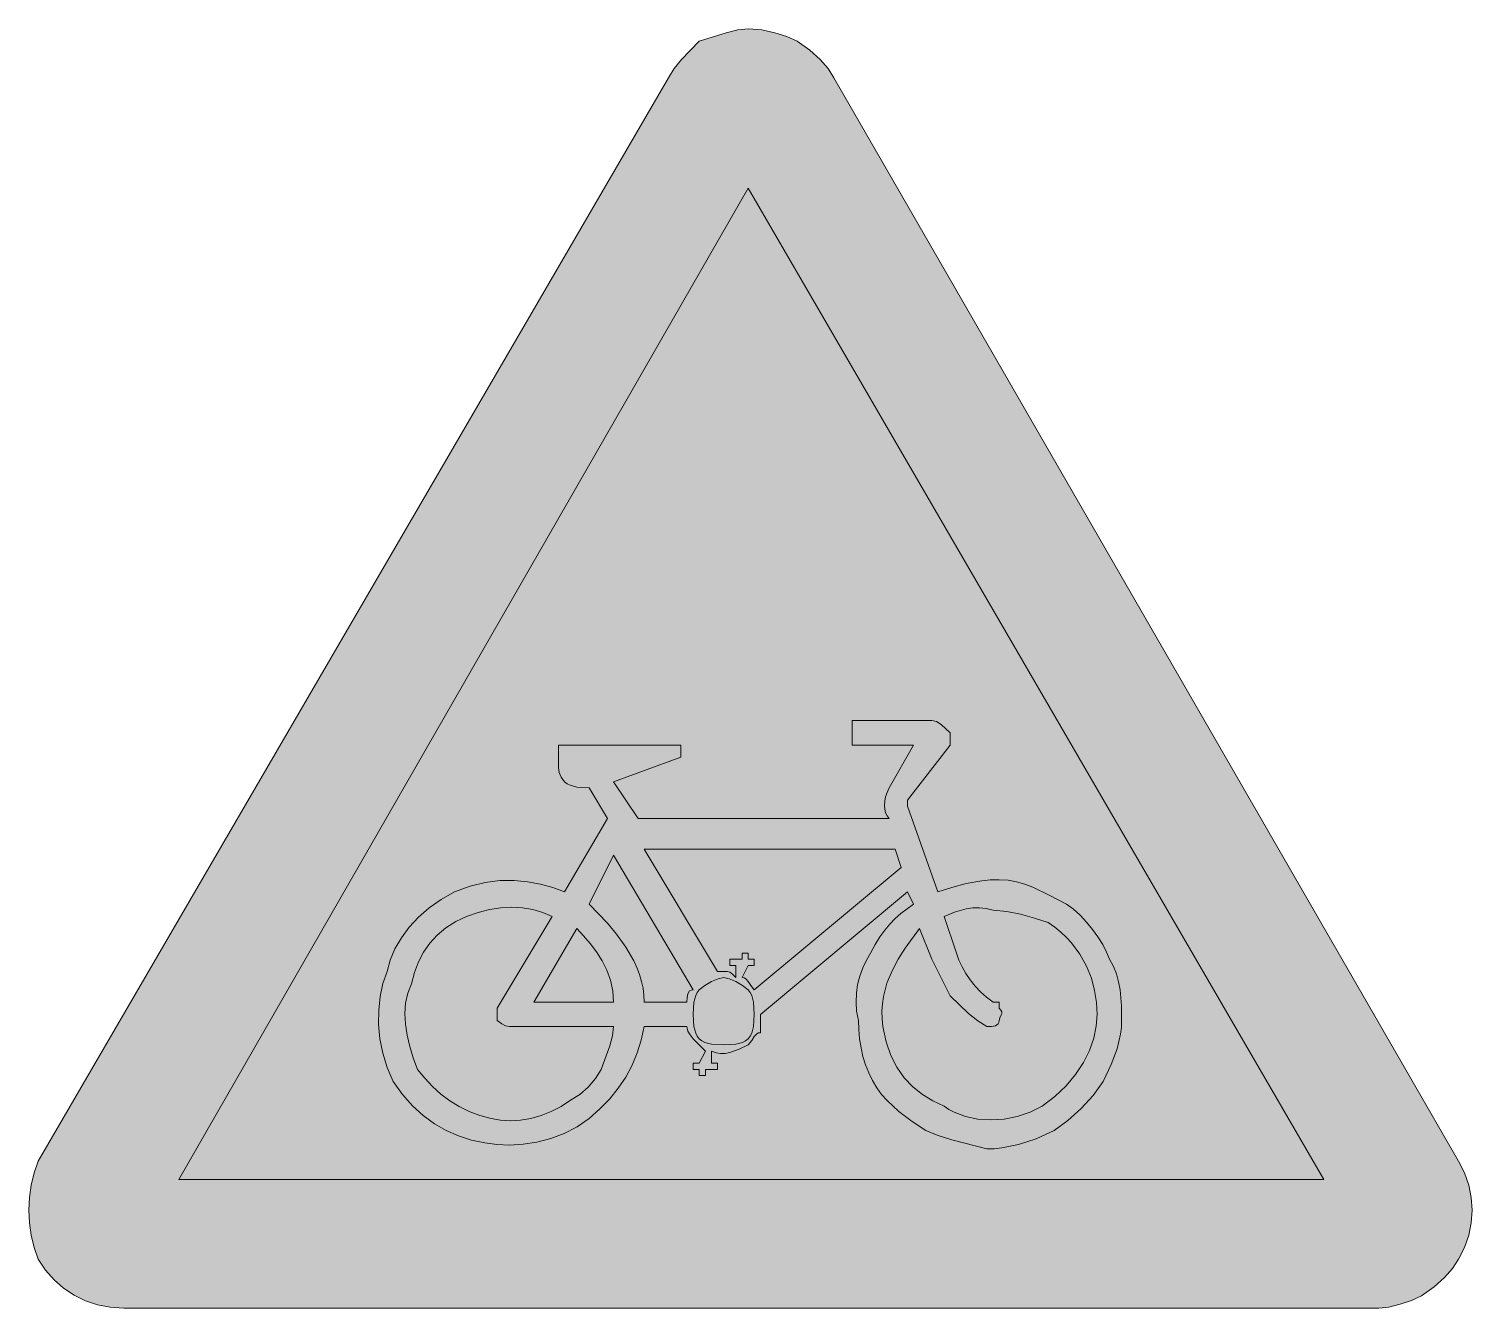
# Model space of a CAD drawing. Header units: metres. Extents: x 143 to 426, y 10 to 261.
import ezdxf

# ---------------------------------------------------------------- set-up
doc = ezdxf.new("R2010")
doc.units = ezdxf.units.M
for name, color, linetype, true_color in [('FILL_BLACK_000000', 7, 'Continuous', 0x000000), ('FILL_RED_FF0000', 7, 'Continuous', 0xff0000), ('FILL_WHITE_FFFFFF', 7, 'Continuous', 0xffffff)]:
    doc.layers.add(name, color=color, linetype=linetype, true_color=true_color)

msp = doc.modelspace()

# ---------------------------------------------------------------- hatches: boundary and pattern name
at = {"layer": 'FILL_BLACK_000000', "true_color": 0x000000}
h = msp.add_hatch(color=7, dxfattribs=at)
h.dxf.hatch_style = 1
h.paths.add_polyline_path([(246.71, 115.74), (246.69, 116.64), (246.69, 120.24), (270.69, 120.24), (270.69, 117.84), (257.49, 113.04), (262.29, 105.84), (311.49, 105.84), (311.1, 106.34), (310.81, 106.95), (310.65, 107.63), (310.59, 108.39), (310.65, 109.2), (310.81, 110.06), (311.1, 110.94), (311.49, 111.84), (316.29, 120.24), (304.29, 120.24), (304.29, 125.04), (319.89, 125.04), (320.79, 124.83), (321.69, 124.29), (323.49, 122.64), (323.49, 121.44), (323.49, 120.24), (315.09, 109.44), (315.09, 108.24), (321.09, 91.44), (323.81, 92.32), (326.64, 93.09), (329.7, 93.63), (331.34, 93.79), (333.09, 93.84), (334.84, 93.73), (336.5, 93.43), (338.11, 92.95), (339.69, 92.34), (342.88, 90.8), (346.29, 89.04), (347.64, 88.03), (348.95, 86.85), (350.21, 85.52), (351.39, 84.09), (352.45, 82.61), (353.38, 81.11), (354.13, 79.64), (354.69, 78.24), (355.48, 76.84), (356.08, 75.35), (356.5, 73.81), (356.79, 72.24), (357.05, 69.13), (357.09, 66.24), (357.03, 64.89), (356.86, 63.52), (356.19, 60.69), (355.06, 57.63), (353.49, 54.24), (351.48, 51.56), (349.14, 48.99), (346.57, 46.65), (343.89, 44.64), (340.31, 43.06), (336.84, 41.94), (333.6, 41.26), (332.09, 41.1), (330.69, 41.04), (323.79, 42.84), (320.9, 43.74), (318.69, 44.64), (316.01, 46.46), (313.44, 48.39), (311.1, 50.55), (310.04, 51.74), (309.09, 53.04), (308.25, 54.44), (307.52, 55.95), (306.9, 57.53), (306.39, 59.19), (306, 60.9), (305.72, 62.66), (305.55, 64.44), (305.49, 66.24), (305.15, 68.04), (305.02, 69.82), (305.09, 71.58), (305.34, 73.29), (305.76, 74.95), (306.33, 76.53), (307.05, 78.04), (307.89, 79.44), (308.79, 81.13), (309.71, 82.63), (310.65, 83.95), (311.64, 85.14), (312.68, 86.21), (313.8, 87.2), (316.29, 89.04), (315.09, 91.44), (286.29, 67.44), (286.29, 63.84), (285.89, 63.79), (285.58, 63.63), (285.09, 63.09), (284.6, 62.32), (283.89, 61.44), (282.09, 60.58), (280.29, 59.94), (279.39, 59.78), (278.49, 59.75), (277.59, 59.9), (276.69, 60.24), (276.69, 57.84), (277.89, 57.84), (277.89, 56.64), (275.49, 56.64), (275.49, 55.44), (274.29, 55.44), (274.29, 56.64), (273.09, 56.64), (273.09, 57.84), (274.29, 57.84), (275.49, 60.24), (273.09, 62.64), (272.49, 63.39), (272.08, 64.16), (271.89, 65.04), (263.49, 65.04), (262.93, 62.4), (262.14, 59.86), (261.13, 57.45), (259.89, 55.14), (258.43, 52.95), (256.74, 50.86), (254.83, 48.9), (252.69, 47.04), (250.34, 45.41), (247.82, 44.1), (245.18, 43.1), (242.49, 42.39), (239.8, 41.97), (237.16, 41.81), (234.64, 41.9), (232.29, 42.24), (229.65, 42.8), (227.12, 43.61), (224.7, 44.67), (222.39, 45.99), (220.2, 47.6), (218.12, 49.5), (216.15, 51.71), (214.29, 54.24), (213.11, 56.99), (212.25, 59.81), (211.7, 62.66), (211.44, 65.49), (211.47, 68.27), (211.76, 70.95), (212.3, 73.48), (213.09, 75.84), (213.71, 78.09), (214.65, 80.3), (215.9, 82.46), (217.44, 84.54), (219.27, 86.5), (221.36, 88.33), (223.7, 89.98), (226.29, 91.44), (229.38, 92.57), (232.36, 93.3), (235.23, 93.65), (237.99, 93.69), (240.63, 93.44), (243.17, 92.96), (245.58, 92.28), (247.89, 91.44), (256.29, 105.84), (252.69, 111.84), (250.29, 111.99), (248.98, 112.35), (248.39, 112.64), (247.89, 113.04), (247.2, 113.94), (246.84, 114.84), (246.71, 115.74)])
h.paths.add_polyline_path([(281.49, 77.04), (280.29, 77.04), (280.29, 78.24), (282.69, 78.24), (282.69, 79.44), (283.89, 79.44), (283.89, 78.24), (285.09, 78.24), (285.09, 77.04), (283.89, 77.04), (282.69, 74.64), (283.09, 74.59), (283.4, 74.43), (283.89, 73.89), (284.38, 73.12), (285.09, 72.24), (313.89, 96.24), (312.69, 99.84), (263.49, 99.84), (277.89, 75.84), (279.09, 75.84), (279.8, 75.82), (280.29, 75.69), (280.78, 75.33), (281.49, 74.64), (281.49, 77.04)], flags=16)
h.paths.add_polyline_path([(333.54, 67.44), (333.26, 66.95), (333.09, 66.24), (333.04, 65.84), (332.88, 65.55), (332.34, 65.19), (331.57, 65.06), (330.69, 65.04), (328.89, 66.15), (327.09, 67.59), (323.49, 71.04), (319.89, 78.24), (317.49, 84.24), (314.68, 80.4), (313.31, 78.27), (312.09, 75.99), (311.09, 73.54), (310.4, 70.91), (310.2, 69.52), (310.11, 68.08), (310.13, 66.59), (310.29, 65.04), (310.9, 62.06), (311.83, 59.4), (313.03, 57.05), (314.49, 54.99), (316.17, 53.22), (318.05, 51.71), (320.1, 50.45), (322.29, 49.44), (323.23, 48.81), (324.25, 48.26), (326.47, 47.41), (328.89, 46.91), (331.44, 46.74), (334.04, 46.91), (336.63, 47.41), (339.14, 48.26), (341.49, 49.44), (344.02, 51.35), (346.21, 53.43), (348.07, 55.66), (349.59, 57.99), (350.77, 60.37), (351.61, 62.77), (352.12, 65.14), (352.29, 67.44), (352.17, 69.74), (351.8, 72.11), (351.15, 74.51), (350.19, 76.89), (348.89, 79.22), (347.23, 81.45), (346.25, 82.51), (345.17, 83.53), (343.98, 84.51), (342.69, 85.44), (339.99, 86.32), (337.29, 87.09), (334.59, 87.63), (331.89, 87.84), (330.54, 88.18), (329.21, 88.33), (327.9, 88.3), (326.64, 88.14), (324.3, 87.5), (322.29, 86.64), (324.69, 79.44), (325.2, 78.09), (325.81, 76.76), (326.55, 75.45), (327.39, 74.19), (328.35, 72.98), (329.42, 71.85), (330.6, 70.79), (331.89, 69.84), (333.09, 69.84), (333.09, 68.64), (333.43, 68.24), (333.6, 67.93), (333.62, 67.67), (333.54, 67.44)], flags=16)
h.paths.add_polyline_path([(274.79, 62.24), (275.38, 61.95), (276.69, 61.59), (279.09, 61.44), (281.49, 61.59), (282.8, 61.95), (283.39, 62.24), (283.89, 62.64), (284.29, 63.14), (284.58, 63.73), (284.94, 65.04), (285.09, 67.44), (284.94, 69.84), (284.58, 71.15), (284.29, 71.74), (283.89, 72.24), (282.8, 73.12), (281.49, 73.89), (280.18, 74.43), (279.09, 74.64), (278, 74.43), (276.69, 73.89), (275.38, 73.12), (274.29, 72.24), (273.89, 71.74), (273.6, 71.15), (273.24, 69.84), (273.09, 67.44), (273.24, 65.04), (273.6, 63.73), (273.89, 63.14), (274.29, 62.64), (274.79, 62.24)], flags=16)
h.paths.add_polyline_path([(258.09, 83.13), (259.89, 80.64), (261.46, 77.94), (262.08, 76.59), (262.59, 75.24), (262.98, 73.89), (263.27, 72.54), (263.43, 71.19), (263.49, 69.84), (271.89, 69.84), (271.91, 70.72), (272.04, 71.49), (272.4, 72.03), (272.69, 72.19), (273.09, 72.24), (257.49, 98.64), (252.69, 89.04), (256.29, 85.29), (258.09, 83.13)], flags=16)
h.paths.add_polyline_path([(256.16, 76.08), (255.24, 77.94), (254.15, 79.68), (252.93, 81.31), (251.63, 82.83), (250.29, 84.24), (241.89, 69.84), (257.49, 69.84), (257.33, 72.03), (256.87, 74.11), (256.16, 76.08)], flags=16)
h.paths.add_polyline_path([(235.57, 65.55), (234.69, 66.24), (234.69, 67.44), (234.69, 68.64), (245.49, 86.64), (243.64, 87.43), (241.68, 87.99), (239.65, 88.33), (237.54, 88.44), (235.38, 88.33), (233.17, 87.99), (230.94, 87.43), (228.69, 86.64), (226.55, 85.63), (224.64, 84.41), (222.95, 82.99), (221.49, 81.39), (220.25, 79.62), (219.24, 77.7), (218.45, 75.63), (217.89, 73.44), (217.15, 71.59), (216.73, 69.63), (216.58, 67.6), (216.69, 65.49), (217.02, 63.33), (217.55, 61.12), (218.25, 58.89), (219.09, 56.64), (220.5, 54.9), (222.02, 53.28), (223.65, 51.81), (225.39, 50.49), (227.25, 49.34), (229.21, 48.37), (231.3, 47.6), (233.49, 47.04), (235.34, 46.7), (237.28, 46.59), (239.27, 46.7), (241.29, 47.04), (243.31, 47.6), (245.3, 48.39), (247.24, 49.4), (249.09, 50.64), (250.87, 51.75), (252.54, 53.19), (253.98, 54.86), (255.09, 56.64), (256.74, 61.29), (257.28, 63.22), (257.49, 65.04), (237.09, 65.04), (236.34, 65.19), (235.57, 65.55)], flags=16)
at = {"layer": 'FILL_RED_FF0000', "true_color": 0xff0000}
h = msp.add_hatch(color=7, dxfattribs=at)
h.dxf.hatch_style = 1
h.paths.add_polyline_path([(268.29, 251.04), (269.4, 252.84), (270.84, 254.64), (274.29, 258.24), (279.54, 259.89), (281.88, 260.43), (283.89, 260.64), (286.57, 260.43), (289.14, 259.89), (291.48, 259.12), (293.49, 258.24), (295.96, 256.44), (297.99, 254.64), (299.56, 252.84), (300.69, 251.04), (423.09, 38.64), (424.27, 36.34), (425.12, 33.95), (425.62, 31.51), (425.79, 29.04), (425.62, 26.57), (425.12, 24.13), (424.27, 21.74), (423.09, 19.44), (421.97, 17.64), (420.39, 15.84), (418.36, 14.04), (415.89, 12.24), (413.9, 11.36), (411.69, 10.59), (409.48, 10.05), (407.49, 9.84), (161.49, 9.84), (158.85, 10.01), (156.33, 10.5), (153.96, 11.3), (151.74, 12.39), (149.69, 13.77), (147.82, 15.41), (146.15, 17.3), (144.69, 19.44), (143.9, 21.74), (143.34, 24.13), (143, 26.57), (142.89, 29.04), (143, 31.51), (143.34, 33.95), (143.9, 36.34), (144.69, 38.64), (268.29, 251.04)])
at = {"layer": 'FILL_WHITE_FFFFFF', "true_color": 0xffffff}
h = msp.add_hatch(color=7, dxfattribs=at)
h.dxf.hatch_style = 1
h.paths.add_polyline_path([(172.29, 35.04), (283.89, 229.44), (396.69, 35.04), (172.29, 35.04)])

# ---------------------------------------------------------------- linework, layer by layer
at = {"layer": 'FILL_BLACK_000000', "lineweight": 0, "true_color": 0x000000}
for points in [[(246.71, 115.74), (246.69, 116.64), (246.69, 120.24), (270.69, 120.24), (270.69, 117.84), (257.49, 113.04), (262.29, 105.84), (311.49, 105.84), (311.1, 106.34), (310.81, 106.95), (310.65, 107.63), (310.59, 108.39), (310.65, 109.2), (310.81, 110.06), (311.1, 110.94), (311.49, 111.84), (316.29, 120.24), (304.29, 120.24), (304.29, 125.04), (319.89, 125.04), (320.79, 124.83), (321.69, 124.29), (323.49, 122.64), (323.49, 121.44), (323.49, 120.24), (315.09, 109.44), (315.09, 108.24), (321.09, 91.44), (323.81, 92.32), (326.64, 93.09), (329.7, 93.63), (331.34, 93.79), (333.09, 93.84), (334.84, 93.73), (336.5, 93.43), (338.11, 92.95), (339.69, 92.34), (342.88, 90.8), (346.29, 89.04), (347.64, 88.03), (348.95, 86.85), (350.21, 85.52), (351.39, 84.09), (352.45, 82.61), (353.38, 81.11), (354.13, 79.64), (354.69, 78.24), (355.48, 76.84), (356.08, 75.35), (356.5, 73.81), (356.79, 72.24), (357.05, 69.13), (357.09, 66.24), (357.03, 64.89), (356.86, 63.52), (356.19, 60.69), (355.06, 57.63), (353.49, 54.24), (351.48, 51.56), (349.14, 48.99), (346.57, 46.65), (343.89, 44.64), (340.31, 43.06), (336.84, 41.94), (333.6, 41.26), (332.09, 41.1), (330.69, 41.04), (323.79, 42.84), (320.9, 43.74), (318.69, 44.64), (316.01, 46.46), (313.44, 48.39), (311.1, 50.55), (310.04, 51.74), (309.09, 53.04), (308.25, 54.44), (307.52, 55.95), (306.9, 57.53), (306.39, 59.19), (306, 60.9), (305.72, 62.66), (305.55, 64.44), (305.49, 66.24), (305.15, 68.04), (305.02, 69.82), (305.09, 71.58), (305.34, 73.29), (305.76, 74.95), (306.33, 76.53), (307.05, 78.04), (307.89, 79.44), (308.79, 81.13), (309.71, 82.63), (310.65, 83.95), (311.64, 85.14), (312.68, 86.21), (313.8, 87.2), (316.29, 89.04), (315.09, 91.44), (286.29, 67.44), (286.29, 63.84), (285.89, 63.79), (285.58, 63.63), (285.09, 63.09), (284.6, 62.32), (283.89, 61.44), (282.09, 60.58), (280.29, 59.94), (279.39, 59.78), (278.49, 59.75), (277.59, 59.9), (276.69, 60.24), (276.69, 57.84), (277.89, 57.84), (277.89, 56.64), (275.49, 56.64), (275.49, 55.44), (274.29, 55.44), (274.29, 56.64), (273.09, 56.64), (273.09, 57.84), (274.29, 57.84), (275.49, 60.24), (273.09, 62.64), (272.49, 63.39), (272.08, 64.16), (271.89, 65.04), (263.49, 65.04), (262.93, 62.4), (262.14, 59.86), (261.13, 57.45), (259.89, 55.14), (258.43, 52.95), (256.74, 50.86), (254.83, 48.9), (252.69, 47.04), (250.34, 45.41), (247.82, 44.1), (245.18, 43.1), (242.49, 42.39), (239.8, 41.97), (237.16, 41.81), (234.64, 41.9), (232.29, 42.24), (229.65, 42.8), (227.12, 43.61), (224.7, 44.67), (222.39, 45.99), (220.2, 47.6), (218.12, 49.5), (216.15, 51.71), (214.29, 54.24), (213.11, 56.99), (212.25, 59.81), (211.7, 62.66), (211.44, 65.49), (211.47, 68.27), (211.76, 70.95), (212.3, 73.48), (213.09, 75.84), (213.71, 78.09), (214.65, 80.3), (215.9, 82.46), (217.44, 84.54), (219.27, 86.5), (221.36, 88.33), (223.7, 89.98), (226.29, 91.44), (229.38, 92.57), (232.36, 93.3), (235.23, 93.65), (237.99, 93.69), (240.63, 93.44), (243.17, 92.96), (245.58, 92.28), (247.89, 91.44), (256.29, 105.84), (252.69, 111.84), (250.29, 111.99), (248.98, 112.35), (248.39, 112.64), (247.89, 113.04), (247.2, 113.94), (246.84, 114.84)], [(281.49, 77.04), (280.29, 77.04), (280.29, 78.24), (282.69, 78.24), (282.69, 79.44), (283.89, 79.44), (283.89, 78.24), (285.09, 78.24), (285.09, 77.04), (283.89, 77.04), (282.69, 74.64), (283.09, 74.59), (283.4, 74.43), (283.89, 73.89), (284.38, 73.12), (285.09, 72.24), (313.89, 96.24), (312.69, 99.84), (263.49, 99.84), (277.89, 75.84), (279.09, 75.84), (279.8, 75.82), (280.29, 75.69), (280.78, 75.33), (281.49, 74.64)], [(258.09, 83.13), (259.89, 80.64), (261.46, 77.94), (262.08, 76.59), (262.59, 75.24), (262.98, 73.89), (263.27, 72.54), (263.43, 71.19), (263.49, 69.84), (271.89, 69.84), (271.91, 70.72), (272.04, 71.49), (272.4, 72.03), (272.69, 72.19), (273.09, 72.24), (257.49, 98.64), (252.69, 89.04), (256.29, 85.29)], [(235.57, 65.55), (234.69, 66.24), (234.69, 67.44), (234.69, 68.64), (245.49, 86.64), (243.64, 87.43), (241.68, 87.99), (239.65, 88.33), (237.54, 88.44), (235.38, 88.33), (233.17, 87.99), (230.94, 87.43), (228.69, 86.64), (226.55, 85.63), (224.64, 84.41), (222.95, 82.99), (221.49, 81.39), (220.25, 79.62), (219.24, 77.7), (218.45, 75.63), (217.89, 73.44), (217.15, 71.59), (216.73, 69.63), (216.58, 67.6), (216.69, 65.49), (217.02, 63.33), (217.55, 61.12), (218.25, 58.89), (219.09, 56.64), (220.5, 54.9), (222.02, 53.28), (223.65, 51.81), (225.39, 50.49), (227.25, 49.34), (229.21, 48.37), (231.3, 47.6), (233.49, 47.04), (235.34, 46.7), (237.28, 46.59), (239.27, 46.7), (241.29, 47.04), (243.31, 47.6), (245.3, 48.39), (247.24, 49.4), (249.09, 50.64), (250.87, 51.75), (252.54, 53.19), (253.98, 54.86), (255.09, 56.64), (256.74, 61.29), (257.28, 63.22), (257.49, 65.04), (237.09, 65.04), (236.34, 65.19)], [(333.54, 67.44), (333.26, 66.95), (333.09, 66.24), (333.04, 65.84), (332.88, 65.55), (332.34, 65.19), (331.57, 65.06), (330.69, 65.04), (328.89, 66.15), (327.09, 67.59), (323.49, 71.04), (319.89, 78.24), (317.49, 84.24), (314.68, 80.4), (313.31, 78.27), (312.09, 75.99), (311.09, 73.54), (310.4, 70.91), (310.2, 69.52), (310.11, 68.08), (310.13, 66.59), (310.29, 65.04), (310.9, 62.06), (311.83, 59.4), (313.03, 57.05), (314.49, 54.99), (316.17, 53.22), (318.05, 51.71), (320.1, 50.45), (322.29, 49.44), (323.23, 48.81), (324.25, 48.26), (326.47, 47.41), (328.89, 46.91), (331.44, 46.74), (334.04, 46.91), (336.63, 47.41), (339.14, 48.26), (341.49, 49.44), (344.02, 51.35), (346.21, 53.43), (348.07, 55.66), (349.59, 57.99), (350.77, 60.37), (351.61, 62.77), (352.12, 65.14), (352.29, 67.44), (352.17, 69.74), (351.8, 72.11), (351.15, 74.51), (350.19, 76.89), (348.89, 79.22), (347.23, 81.45), (346.25, 82.51), (345.17, 83.53), (343.98, 84.51), (342.69, 85.44), (339.99, 86.32), (337.29, 87.09), (334.59, 87.63), (331.89, 87.84), (330.54, 88.18), (329.21, 88.33), (327.9, 88.3), (326.64, 88.14), (324.3, 87.5), (322.29, 86.64), (324.69, 79.44), (325.2, 78.09), (325.81, 76.76), (326.55, 75.45), (327.39, 74.19), (328.35, 72.98), (329.42, 71.85), (330.6, 70.79), (331.89, 69.84), (333.09, 69.84), (333.09, 68.64), (333.43, 68.24), (333.6, 67.93), (333.62, 67.67)], [(256.16, 76.08), (255.24, 77.94), (254.15, 79.68), (252.93, 81.31), (251.63, 82.83), (250.29, 84.24), (241.89, 69.84), (257.49, 69.84), (257.33, 72.03), (256.87, 74.11)], [(274.79, 62.24), (275.38, 61.95), (276.69, 61.59), (279.09, 61.44), (281.49, 61.59), (282.8, 61.95), (283.39, 62.24), (283.89, 62.64), (284.29, 63.14), (284.58, 63.73), (284.94, 65.04), (285.09, 67.44), (284.94, 69.84), (284.58, 71.15), (284.29, 71.74), (283.89, 72.24), (282.8, 73.12), (281.49, 73.89), (280.18, 74.43), (279.09, 74.64), (278, 74.43), (276.69, 73.89), (275.38, 73.12), (274.29, 72.24), (273.89, 71.74), (273.6, 71.15), (273.24, 69.84), (273.09, 67.44), (273.24, 65.04), (273.6, 63.73), (273.89, 63.14), (274.29, 62.64)]]:
    msp.add_lwpolyline(points, close=True, dxfattribs=at)
at = {"layer": 'FILL_RED_FF0000', "lineweight": 0, "true_color": 0xff0000}
msp.add_lwpolyline([(268.29, 251.04), (269.4, 252.84), (270.84, 254.64), (274.29, 258.24), (279.54, 259.89), (281.88, 260.43), (283.89, 260.64), (286.57, 260.43), (289.14, 259.89), (291.48, 259.12), (293.49, 258.24), (295.96, 256.44), (297.99, 254.64), (299.56, 252.84), (300.69, 251.04), (423.09, 38.64), (424.27, 36.34), (425.12, 33.95), (425.62, 31.51), (425.79, 29.04), (425.62, 26.57), (425.12, 24.13), (424.27, 21.74), (423.09, 19.44), (421.97, 17.64), (420.39, 15.84), (418.36, 14.04), (415.89, 12.24), (413.9, 11.36), (411.69, 10.59), (409.48, 10.05), (407.49, 9.84), (161.49, 9.84), (158.85, 10.01), (156.33, 10.5), (153.96, 11.3), (151.74, 12.39), (149.69, 13.77), (147.82, 15.41), (146.15, 17.3), (144.69, 19.44), (143.9, 21.74), (143.34, 24.13), (143, 26.57), (142.89, 29.04), (143, 31.51), (143.34, 33.95), (143.9, 36.34), (144.69, 38.64)], close=True, dxfattribs=at)
at = {"layer": 'FILL_WHITE_FFFFFF', "lineweight": 0, "true_color": 0xff0000}
msp.add_lwpolyline([(172.29, 35.04), (283.89, 229.44), (396.69, 35.04)], close=True, dxfattribs=at)

doc.saveas('drawing.dxf')
